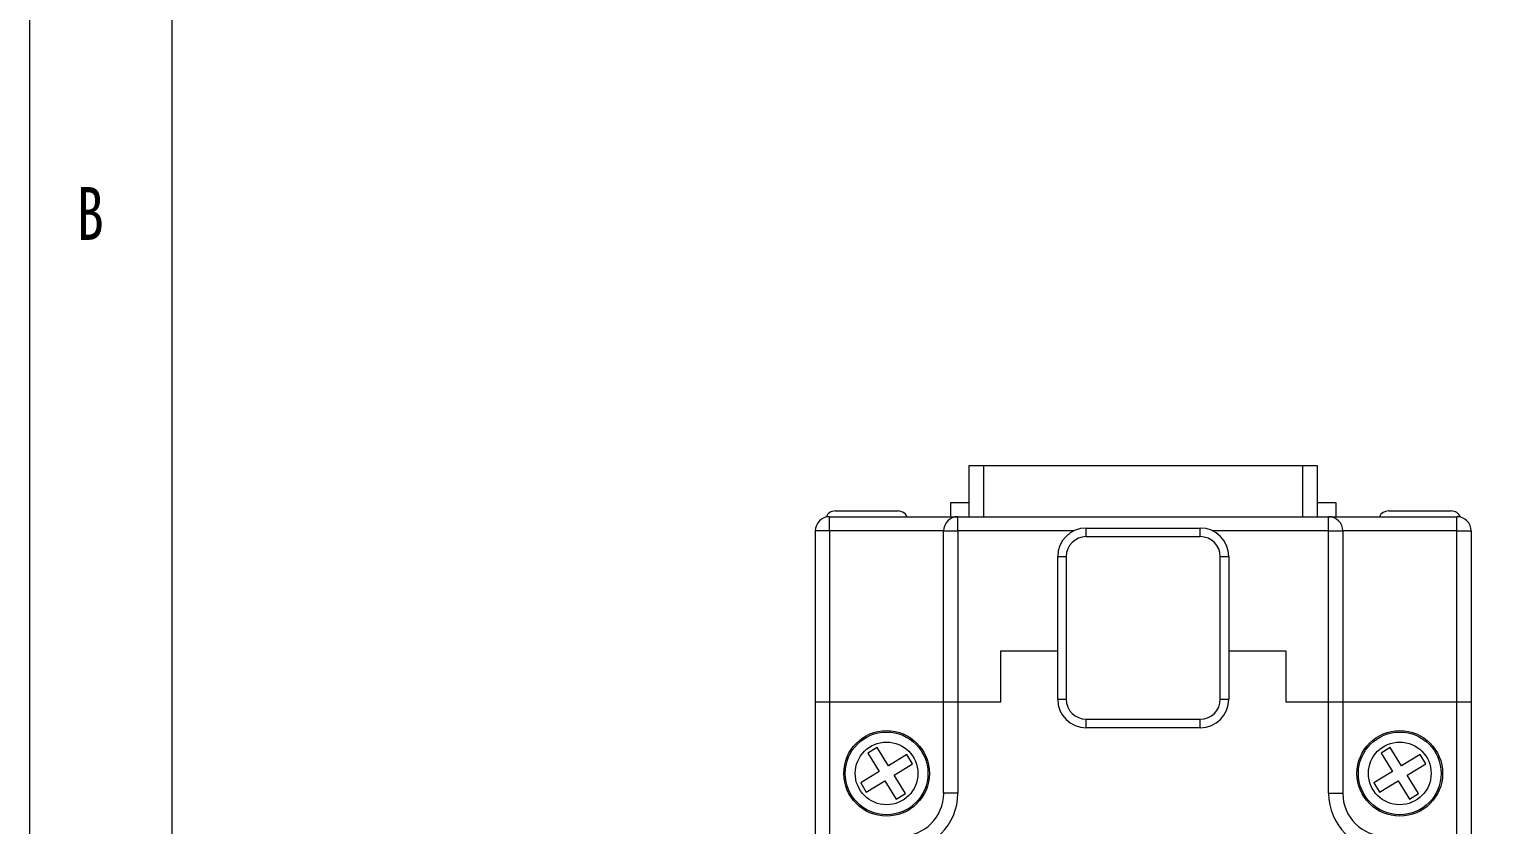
# Paper-space layout '시트2_ENG' of a CAD drawing. Header units: inches. Extents: x 0.2 to 16.3, y 0.2 to 11.5.
# Drawn here: x 0.197 to 2.22, y 7.965 to 9.063 of the extents above; entities that cross this region are included whole.
import ezdxf

# ---------------------------------------------------------------- set-up
doc = ezdxf.new("R2010")
doc.units = ezdxf.units.IN
doc.header["$MEASUREMENT"] = 0
doc.linetypes.add('CENTERX2', pattern=[0.8, 0.5, -0.1, 0.1, -0.1])
doc.layers.add('CENTER_LINE', color=7, linetype='CENTERX2')
doc.styles.add('SLDTEXTSTYLE0', font='TXT', dxfattribs={"width": 0.7})
doc.styles.add('SLDTEXTSTYLE2', font='TXT', dxfattribs={"width": 0.75})
doc.dimstyles.new('SLDDIMSTYLE11', dxfattribs={"dimtxt": 0.15748, "dimasz": 0.13, "dimexe": 0, "dimexo": 0.0625, "dimgap": 0.03937, "dimtad": 0, "dimtih": 1, "dimtoh": 1, "dimdec": 3, "dimrnd": 1e-09, "dimdsep": 46, "dimtxsty": 'SLDTEXTSTYLE0', "dimsah": 1, "dimcen": 0, "dimadec": 0, "dimazin": 2, "dimtol": 1, "dimtp": 0.003937, "dimtm": 0.003937, "dimtfac": 1, "dimtdec": 3, "dimtmove": 0, "dimatfit": 3, "dimfxl": 1, "dimfrac": 2, "dimtolj": 1, "dimarcsym": 0})

# ---------------------------------------------------------------- blocks, each defined once
blk = doc.blocks.new('_D_39')
at = {"layer": 'CENTER_LINE'}
for p, q in [((3.5942, 9.0981), (1.8786, 9.0981)), ((4.1575, 7.2285), (3.5942, 9.0981)), ((4.1972, 7.0965), (4.1575, 7.2285)), ((4.1972, 7.0965), (4.2694, 6.8572))]:
    blk.add_line(p, q, dxfattribs=at)
for points in [[(4.1575, 7.2285), (4.1391, 7.3587), (4.1008, 7.3472)], [(4.1972, 7.0965), (4.2156, 6.9663), (4.2539, 6.9778)]]:
    blk.add_solid(points, dxfattribs=at)
at = {"layer": 'CENTER_LINE', "attachment_point": 1, "style": 'SLDTEXTSTYLE0'}
for s, insert, char_height in [('%%c', (1.8786, 9.3011), 0.15748), ('0.138', (2.053, 9.3011), 0.15748), ('HOLE', (3.042, 9.3011), 0.15748), ('±0.004', (2.5969, 9.248), 0.11024)]:
    blk.add_mtext(s, dxfattribs=dict(at, insert=insert, char_height=char_height))

psp = doc.layouts.new('시트2_ENG')

# ---------------------------------------------------------------- linework, layer by layer
at = {"color": 7, "linetype": 'Continuous', "lineweight": 18}
for p, q in [((0.1969, 11.4961), (0.1969, 0.1969)), ((0.3937, 11.2992), (0.3937, 0.3937)), ((1.4948, 8.3901), (1.4948, 8.4609)), ((1.4948, 8.4609), (1.5144, 8.4609)), ((1.5144, 8.4609), (1.5144, 8.3901)), ((1.5144, 8.4609), (1.9554, 8.4609)), ((1.9554, 8.3901), (1.9554, 8.4609)), ((1.9554, 8.4609), (1.9751, 8.4609)), ((1.9751, 8.4609), (1.9751, 8.3901)), ((1.3097, 8.398), (1.3964, 8.398)), ((1.4692, 8.3901), (1.4692, 8.4098)), ((1.4692, 8.4098), (1.4948, 8.4098)), ((1.9751, 8.4098), (2.0007, 8.4098)), ((2.0007, 8.4098), (2.0007, 8.3901)), ((2.0735, 8.398), (2.1601, 8.398)), ((1.3018, 8.3704), (1.3018, 8.3901)), ((1.3018, 8.3901), (1.479, 8.3901)), ((1.479, 8.3704), (1.479, 8.3901)), ((1.479, 8.3901), (1.9908, 8.3901)), ((1.9908, 8.3704), (1.9908, 8.3901)), ((1.9908, 8.3901), (2.168, 8.3901)), ((2.168, 8.3704), (2.168, 8.3901)), ((1.3018, 8.3704), (1.2822, 8.3704)), ((1.2822, 8.1342), (1.2822, 8.3704)), ((1.3018, 8.3704), (1.3018, 8.1342)), ((1.4593, 8.3704), (1.3018, 8.3704)), ((1.4593, 8.1342), (1.4593, 8.3704)), ((1.4593, 8.3704), (1.479, 8.3704)), ((1.479, 8.3704), (1.479, 8.1342)), ((1.6562, 8.3625), (1.6562, 8.3743)), ((1.6562, 8.3743), (1.8137, 8.3743)), ((1.8137, 8.3625), (1.6562, 8.3625)), ((1.8137, 8.3625), (1.8137, 8.3743)), ((1.9908, 8.1342), (1.9908, 8.3704)), ((1.9908, 8.3704), (2.0105, 8.3704)), ((2.0105, 8.3704), (2.0105, 8.1342)), ((2.168, 8.3704), (2.0105, 8.3704)), ((2.168, 8.1342), (2.168, 8.3704)), ((2.168, 8.3704), (2.1877, 8.3704)), ((2.1877, 8.3704), (2.1877, 8.1342)), ((1.6168, 8.335), (1.6286, 8.335)), ((1.6168, 8.1381), (1.6168, 8.335)), ((1.6286, 8.335), (1.6286, 8.1381)), ((1.8412, 8.1381), (1.8412, 8.335)), ((1.8412, 8.335), (1.853, 8.335)), ((1.853, 8.335), (1.853, 8.1381)), ((1.5381, 8.205), (1.6168, 8.205)), ((1.5381, 8.1342), (1.5381, 8.205)), ((1.853, 8.205), (1.9318, 8.205)), ((1.9318, 8.205), (1.9318, 8.1342)), ((1.3018, 8.1342), (1.2822, 8.1342)), ((1.2822, 7.9294), (1.2822, 8.1342)), ((1.4593, 8.1342), (1.3018, 8.1342)), ((1.3018, 8.1342), (1.3018, 7.9491)), ((1.479, 8.1342), (1.4593, 8.1342)), ((1.4593, 8.0082), (1.4593, 8.1342)), ((1.5381, 8.1342), (1.479, 8.1342)), ((1.479, 8.1342), (1.479, 8.0082)), ((1.6168, 8.1381), (1.6286, 8.1381)), ((1.8412, 8.1381), (1.853, 8.1381)), ((1.9908, 8.1342), (1.9318, 8.1342)), ((2.0105, 8.1342), (1.9908, 8.1342)), ((1.9908, 8.0082), (1.9908, 8.1342)), ((2.168, 8.1342), (2.0105, 8.1342)), ((2.0105, 8.1342), (2.0105, 8.0082)), ((2.1877, 8.1342), (2.168, 8.1342)), ((2.168, 7.9491), (2.168, 8.1342)), ((2.1877, 8.1342), (2.1877, 7.9294)), ((1.6562, 8.1105), (1.8137, 8.1105)), ((1.6562, 8.0987), (1.6562, 8.1105)), ((1.8137, 8.0987), (1.6562, 8.0987)), ((1.8137, 8.0987), (1.8137, 8.1105)), ((1.3674, 8.0715), (1.3547, 8.0637)), ((1.3547, 8.0637), (1.3703, 8.0382)), ((1.3831, 8.046), (1.3674, 8.0715)), ((1.4086, 8.0617), (1.3831, 8.046)), ((1.4164, 8.0489), (1.4086, 8.0617)), ((2.0761, 8.0715), (2.0633, 8.0637)), ((2.0633, 8.0637), (2.079, 8.0382)), ((2.0917, 8.046), (2.0761, 8.0715)), ((2.1172, 8.0617), (2.0917, 8.046)), ((2.125, 8.0489), (2.1172, 8.0617)), ((1.3703, 8.0382), (1.3448, 8.0226)), ((1.3909, 8.0333), (1.4164, 8.0489)), ((1.4065, 8.0078), (1.3909, 8.0333)), ((2.079, 8.0382), (2.0534, 8.0226)), ((2.0995, 8.0333), (2.125, 8.0489)), ((2.1152, 8.0078), (2.0995, 8.0333)), ((1.3448, 8.0226), (1.3526, 8.0098)), ((1.3526, 8.0098), (1.3781, 8.0255)), ((1.3781, 8.0255), (1.3937, 7.9999)), ((2.0534, 8.0226), (2.0613, 8.0098)), ((2.0613, 8.0098), (2.0868, 8.0255)), ((2.0868, 8.0255), (2.1024, 7.9999)), ((1.3937, 7.9999), (1.4065, 8.0078)), ((1.479, 8.0082), (1.4593, 8.0082)), ((1.9908, 8.0082), (2.0105, 8.0082)), ((2.1024, 7.9999), (2.1152, 8.0078))]:
    psp.add_line(p, q, dxfattribs=at)
at = {"color": 8, "linetype": 'Continuous', "lineweight": 18}
for p, q in [((1.639, 8.3704), (1.479, 8.3704)), ((1.9908, 8.3704), (1.8308, 8.3704))]:
    psp.add_line(p, q, dxfattribs=at)
at = {"color": 7, "linetype": 'Continuous', "lineweight": 18}
for centre, radius in [((1.3806, 8.0357), 0.0591), ((2.0892, 8.0357), 0.0591), ((1.3806, 8.0357), 0.0571), ((1.3806, 8.0357), 0.0433), ((2.0892, 8.0357), 0.0571), ((2.0892, 8.0357), 0.0433)]:
    psp.add_circle(centre, radius, dxfattribs=at)
for centre, radius, start, end in [((1.3097, 8.3842), 0.0138, 90, 157.4076), ((1.3964, 8.3842), 0.0138, 25.3769, 90), ((2.0735, 8.3842), 0.0138, 90, 154.6231), ((2.1601, 8.3842), 0.0138, 22.5924, 90), ((1.3018, 8.3704), 0.0197, 90, 180), ((1.479, 8.3704), 0.0197, 90, 180), ((1.9908, 8.3704), 0.0197, 0, 90), ((2.168, 8.3704), 0.0197, 0, 90), ((1.6562, 8.335), 0.0394, 90, 180), ((1.6562, 8.335), 0.0276, 90, 180), ((1.8137, 8.335), 0.0394, 0, 90), ((1.8137, 8.335), 0.0276, 0, 90), ((1.6562, 8.1381), 0.0394, 180, 270), ((1.6562, 8.1381), 0.0276, 180, 270), ((1.8137, 8.1381), 0.0276, 270, 0), ((1.8137, 8.1381), 0.0394, 270, 0), ((1.4003, 8.0082), 0.0787, 270, 0), ((1.4003, 8.0082), 0.0591, 270, 0), ((2.0696, 8.0082), 0.0787, 180, 270), ((2.0696, 8.0082), 0.0591, 180, 270)]:
    psp.add_arc(centre, radius, start, end, dxfattribs=at)

# ---------------------------------------------------------------- texts
at = {"color": 7, "linetype": 'Continuous', "lineweight": 0, "insert": (0.2625, 8.8452), "char_height": 0.0729, "attachment_point": 1, "style": 'SLDTEXTSTYLE2'}
psp.add_mtext('B', dxfattribs=at)

# ---------------------------------------------------------------- dimensions: what is measured, and where the dimension line sits
at = {"layer": 'CENTER_LINE'}
dim = psp.add_diameter_dim_2p(p1=(4.1575, 7.2285), p2=(4.1972, 7.0965), text='<>HOLE', dimstyle='SLDDIMSTYLE11', dxfattribs=at)
dim.commit()
dim.dimension.update_dxf_attribs({"geometry": '_D_39', "text_midpoint": (2.7052, 9.2095), "dimtype": 163})

doc.saveas('drawing.dxf')
